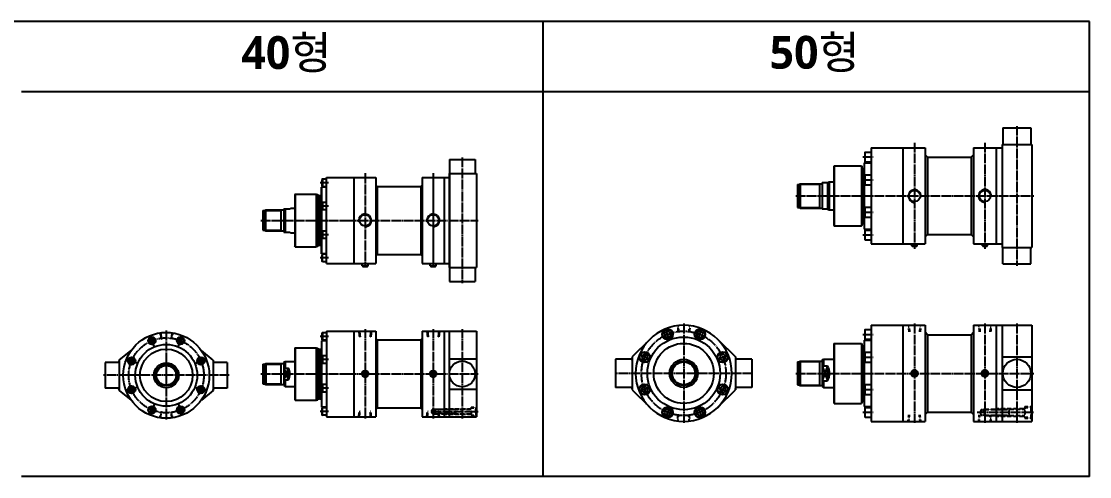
# Model space of a CAD drawing. Extents: x 0 to 5057, y -1057 to 1388.
# Drawn here: x 2782 to 5057, y 0 to 971 of the extents above; entities that cross this region are included whole.
import ezdxf

# ---------------------------------------------------------------- set-up
doc = ezdxf.new("R2010")
doc.units = 0
doc.header["$PDMODE"] = 1
for name, pattern in [('CENTER', [24, 20, -1.5, 1, -1.5]), ('HIDDEN', [5, 3.5, -1.5]), ('HIDDENX2', [0.75, 0.5, -0.25])]:
    doc.linetypes.add(name, pattern=pattern)
doc.layers.get('0').update_dxf_attribs({"linetype": 'CONTINUOUS'})
doc.layers.get('DEFPOINTS').update_dxf_attribs({"linetype": 'CONTINUOUS'})
doc.layers.add('HIDDEN', color=2, linetype='HIDDEN')
doc.layers.add('ML', color=3, linetype='CONTINUOUS')
doc.styles.add('문자', font='romans.shx')

msp = doc.modelspace()

# ---------------------------------------------------------------- linework, layer by layer
for p, q in [((5057.3, 971), (0, 971)), ((3893.3, 0), (3893.3, 971)), ((5057.3, 0), (5057.3, 971)), ((5057.3, 821), (2781.8, 821)), ((5057.3, 0), (2781.8, 0))]:
    msp.add_line(p, q)
at = {"layer": 'DEFPOINTS', "color": 0, "linetype": 'ByBlock'}
for p in [(3537, 637.9), (3356.2, 519.9), (4707.3, 496.2), (3537, 454.9), (4805.3, 302.8), (3632.5, 291.5), (3039.4, 216.1), (4119.7, 220.3), (4141.6, 220.3), (3632.5, 146.5), (4805.3, 137.8)]:
    msp.add_point(p, dxfattribs=at)
at = {"layer": 'HIDDEN', "linetype": 'HIDDENX2'}
for p, q in [((4179.3, 322), (4180.7, 308.8)), ((4180.8, 322.1), (4182.2, 308.8)), ((4204.7, 322.1), (4203.2, 308.8)), ((4206.1, 322), (4204.7, 308.8)), ((4670.8, 322.8), (4672.3, 308.8)), ((4672.3, 322.8), (4673.8, 308.8)), ((4696.3, 322.8), (4694.8, 308.8)), ((4697.8, 322.8), (4696.3, 308.8)), ((4820.8, 322.8), (4822.3, 308.8)), ((4822.3, 322.8), (4823.8, 308.8)), ((4846.3, 322.8), (4844.8, 308.8)), ((4847.8, 322.8), (4846.3, 308.8)), ((3077.1, 306.6), (3078.5, 293.6)), ((3078.6, 306.8), (3080, 293.6)), ((3102.4, 306.8), (3101, 293.6)), ((3103.9, 306.6), (3102.5, 293.6)), ((3500.5, 310.5), (3502, 296.5)), ((3502, 310.5), (3503.5, 296.5)), ((3526, 310.5), (3524.5, 296.5)), ((3527.5, 310.5), (3526, 296.5)), ((3645.5, 310.5), (3647, 296.5)), ((3647, 310.5), (3648.5, 296.5)), ((3671, 310.5), (3669.5, 296.5)), ((3672.5, 310.5), (3671, 296.5)), ((3077.1, 125.6), (3078.5, 138.6)), ((3078.6, 125.4), (3080, 138.6)), ((3102.4, 125.4), (3101, 138.6)), ((3103.9, 125.6), (3102.5, 138.6)), ((3500.5, 127.5), (3502, 141.5)), ((3502, 127.5), (3503.5, 141.5)), ((3526, 127.5), (3524.5, 141.5)), ((3527.5, 127.5), (3526, 141.5)), ((3645.5, 127.5), (3647, 141.5)), ((3647, 127.5), (3648.5, 141.5)), ((3656.4, 143.3), (3655, 139)), ((3655, 139), (3656.4, 134.8)), ((3707.5, 143.3), (3656.4, 143.3)), ((3656.4, 143.3), (3656.4, 134.8)), ((3661.4, 143.3), (3662.4, 144)), ((3661.4, 143.3), (3661.4, 134.8)), ((3662.4, 144), (3740, 144)), ((3662.4, 144), (3662.4, 134)), ((3671, 127.5), (3669.5, 141.5)), ((3672.5, 127.5), (3671, 141.5)), ((3682.5, 144.8), (3740, 144.8)), ((3707.5, 134), (3707.5, 144)), ((3707.5, 143.3), (3708.5, 144)), ((3740, 148), (3751, 148)), ((3740, 148), (3740, 130)), ((3740, 147), (3749, 147)), ((3749, 147), (3750, 146)), ((3749, 147), (3749, 131)), ((3750, 146), (3750, 132)), ((4826.5, 143.2), (4823.2, 137.2)), ((4823.2, 137.2), (4826.5, 131.2)), ((4826.5, 143.2), (4826.5, 131.2)), ((4826.5, 143.2), (4885.3, 143.2)), ((4831.5, 143.2), (4831.5, 131.2)), ((4832.5, 144.2), (4919.3, 144.2)), ((4858.3, 145.2), (4919.3, 145.2)), ((4885.3, 144.2), (4885.3, 130.2)), ((4885.3, 143.2), (4887.1, 144.2)), ((4919.3, 149.7), (4934.3, 149.7)), ((4919.3, 149.7), (4919.3, 144.2)), ((4919.3, 147.7), (4932.3, 147.7)), ((4919.3, 144.2), (4919.3, 124.7)), ((4932.3, 147.7), (4932.3, 126.7)), ((4933.3, 146.7), (4933.3, 127.7)), ((3707.5, 134.8), (3656.4, 134.8)), ((3661.4, 134.8), (3662.4, 134)), ((3662.4, 134), (3740, 134)), ((3682.5, 133.3), (3740, 133.3)), ((3707.5, 134.8), (3708.5, 134)), ((3740, 131), (3749, 131)), ((3740, 130), (3751, 130)), ((3749, 131), (3750, 132)), ((4179.3, 118.7), (4180.7, 131.8)), ((4180.8, 118.5), (4182.2, 131.8)), ((4204.7, 118.5), (4203.2, 131.8)), ((4206.1, 118.7), (4204.7, 131.8)), ((4670.8, 117.8), (4672.3, 131.8)), ((4672.3, 117.8), (4673.8, 131.8)), ((4696.3, 117.8), (4694.8, 131.8)), ((4697.8, 117.8), (4696.3, 131.8)), ((4820.8, 117.8), (4822.3, 131.8)), ((4822.3, 117.8), (4823.8, 131.8)), ((4826.5, 131.2), (4885.3, 131.2)), ((4832.5, 130.2), (4919.3, 130.2)), ((4846.3, 117.8), (4844.8, 131.8)), ((4847.8, 117.8), (4846.3, 131.8)), ((4858.3, 129.2), (4919.3, 129.2)), ((4885.3, 131.2), (4887.1, 130.2)), ((4919.3, 126.7), (4932.3, 126.7)), ((4919.3, 124.7), (4934.3, 124.7))]:
    msp.add_line(p, q, dxfattribs=at)
at = {"layer": 'HIDDEN'}
for p, q in [((4831.5, 143.2), (4832.5, 144.2)), ((4832.5, 144.2), (4832.5, 130.2)), ((4932.3, 147.7), (4933.3, 146.7)), ((4832.5, 130.2), (4831.5, 131.2)), ((4933.3, 127.7), (4932.3, 126.7))]:
    msp.add_line(p, q, dxfattribs=at)
at = {"layer": 'ML'}
for p, q in [((4872.3, 743.7), (4932.3, 743.7)), ((4872.3, 743.7), (4872.3, 708.7)), ((4932.3, 743.7), (4932.3, 708.7)), ((4871.3, 708.7), (4871.3, 488.7)), ((4871.3, 708.7), (4934.3, 708.7)), ((4934.3, 708.7), (4934.3, 488.7)), ((4579.3, 692.3), (4578.3, 691.3)), ((4578.3, 691.3), (4578.3, 672.3)), ((4579.3, 671.3), (4579.3, 692.3)), ((4579.3, 692.3), (4592.3, 692.3)), ((4592.3, 701.2), (4592.3, 496.2)), ((4592.3, 701.2), (4707.3, 701.2)), ((4659.3, 701.2), (4659.3, 496.2)), ((4707.3, 701.2), (4707.3, 496.2)), ((4712.3, 681.2), (4707.3, 686.2)), ((4805.3, 681.2), (4810.3, 686.2)), ((4810.3, 701.2), (4867.3, 701.2)), ((4810.3, 701.2), (4810.3, 496.2)), ((4858.3, 701.2), (4858.3, 496.2)), ((4867.3, 701.2), (4871.3, 701.2)), ((3693.5, 676.4), (3748.5, 676.4)), ((3693.5, 676.4), (3693.5, 416.4)), ((3748.5, 676.4), (3748.5, 646.4)), ((4513.3, 662.7), (4512.3, 661.7)), ((4512.3, 661.7), (4512.3, 535.7)), ((4513.3, 662.7), (4513.3, 534.7)), ((4513.3, 662.7), (4571.3, 662.7)), ((4571.3, 662.7), (4571.3, 534.7)), ((4571.3, 662.7), (4572.3, 661.7)), ((4572.3, 661.7), (4572.3, 535.7)), ((4577.3, 669.3), (4577.3, 528)), ((4577.3, 669.3), (4592.3, 669.3)), ((4578.3, 672.3), (4579.3, 671.3)), ((4579.3, 671.3), (4592.3, 671.3)), ((4712.3, 681.2), (4712.3, 516.2)), ((4712.3, 681.2), (4805.3, 681.2)), ((4805.3, 681.2), (4805.3, 516.2)), ((3432, 637.9), (3537, 637.9)), ((3432, 454.9), (3432, 637.9)), ((3490, 637.9), (3490, 454.9)), ((3537, 637.9), (3537, 454.9)), ((3537, 637.9), (3537, 454.9)), ((3635.5, 637.9), (3693.5, 637.9)), ((3635.5, 637.9), (3635.5, 454.9)), ((3682.5, 637.9), (3682.5, 454.9)), ((3693, 646.4), (3693, 446.4)), ((3693, 646.4), (3751, 646.4)), ((3751, 646.4), (3751, 446.4)), ((4572.3, 656), (4575.3, 657.7)), ((4575.3, 657.7), (4575.3, 539.7)), ((4575.3, 657.7), (4577.3, 657.7)), ((4579.3, 643.6), (4578.3, 642.6)), ((4578.3, 642.6), (4578.3, 623.6)), ((4579.3, 622.6), (4579.3, 643.6)), ((4579.3, 643.6), (4592.3, 643.6)), ((3421, 617.4), (3421, 475.4)), ((3421, 475.4), (3421, 617.4)), ((3432, 617.4), (3421, 617.4)), ((3423, 634.4), (3422, 633.4)), ((3422, 633.4), (3422, 619.4)), ((3423, 618.4), (3422, 619.4)), ((3423, 634.4), (3423, 618.4)), ((3432, 634.4), (3423, 634.4)), ((3432, 618.4), (3423, 618.4)), ((3540, 618.9), (3537, 621.9)), ((3540, 618.9), (3540, 473.9)), ((3540, 618.9), (3632.5, 618.9)), ((3632.5, 618.9), (3635.5, 621.9)), ((3632.5, 618.9), (3632.5, 473.9)), ((4435.3, 623.2), (4435.3, 574.2)), ((4435.3, 623.2), (4439.3, 623.2)), ((4439.3, 623.7), (4441, 624.7)), ((4439.3, 623.7), (4439.3, 573.7)), ((4441, 624.7), (4487.3, 624.7)), ((4441, 624.7), (4441, 572.7)), ((4481.6, 624.7), (4481.6, 572.7)), ((4487.3, 627), (4487.3, 570.4)), ((4487.3, 627), (4499.2, 627)), ((4499.2, 627), (4502.2, 628.7)), ((4499.2, 627), (4499.2, 570.4)), ((4502.2, 628.7), (4512.3, 628.7)), ((4502.2, 628.7), (4502.2, 568.7)), ((4578.3, 623.6), (4579.3, 622.6)), ((4579.3, 622.6), (4592.3, 622.6)), ((3364, 601.4), (3364, 491.4)), ((3365, 602.4), (3410, 602.4)), ((3365, 602.4), (3365, 490.4)), ((3410, 602.4), (3410, 490.4)), ((3410, 602.4), (3411, 601.4)), ((3411, 601.4), (3411, 491.4)), ((3411, 601.4), (3413, 601.4)), ((3413, 601.4), (3413, 585)), ((3413, 601.4), (3414, 600.4)), ((3414, 600.4), (3414, 507.8)), ((3414, 597.7), (3417, 599.4)), ((3417, 599.4), (3421, 599.4)), ((3417, 599.4), (3417, 507.8)), ((3300, 567.4), (3302.6, 568.9)), ((3302.6, 568.9), (3341, 568.9)), ((3302.6, 523.9), (3302.6, 568.9)), ((3334.5, 568.9), (3334.5, 523.9)), ((3341, 571.2), (3341, 521.6)), ((3341, 571.2), (3353.2, 571.2)), ((3344, 571.2), (3344, 521.6)), ((3353.2, 571.2), (3356.2, 572.9)), ((3356.2, 572.9), (3364, 572.9)), ((3411, 584), (3411, 570)), ((3413, 585), (3413, 569)), ((3413, 569), (3413, 523.8)), ((3423, 585), (3422, 584)), ((3422, 584), (3422, 570)), ((3423, 569), (3422, 570)), ((3423, 585), (3423, 569)), ((3432, 585), (3423, 585)), ((3432, 569), (3423, 569)), ((4435.3, 574.2), (4439.3, 574.2)), ((4439.3, 573.7), (4441, 572.7)), ((4441, 572.7), (4487.3, 572.7)), ((4499.2, 570.4), (4487.3, 570.4)), ((4499.2, 570.4), (4502.2, 568.7)), ((4579.3, 574.7), (4578.3, 573.7)), ((4578.3, 573.7), (4578.3, 554.7)), ((4579.3, 553.7), (4579.3, 574.7)), ((4579.3, 574.7), (4592.3, 574.7)), ((3296, 567.4), (3296, 525.4)), ((3296, 567.4), (3300, 567.4)), ((3300, 567.4), (3300, 525.4)), ((4502.2, 568.7), (4512.3, 568.7)), ((4578.3, 554.7), (4579.3, 553.7)), ((4579.3, 553.7), (4592.3, 553.7)), ((3296, 525.4), (3300, 525.4)), ((3300, 525.4), (3302.6, 523.9)), ((3302.6, 523.9), (3341, 523.9)), ((3413, 523.8), (3413, 507.8)), ((3423, 523.8), (3422, 522.8)), ((3423, 523.8), (3423, 507.8)), ((3432, 523.8), (3423, 523.8)), ((4513.3, 534.7), (4571.3, 534.7)), ((4571.3, 534.7), (4572.3, 535.7)), ((4572.3, 541.4), (4575.3, 539.7)), ((4575.3, 539.7), (4577.3, 539.7)), ((4577.3, 528), (4592.3, 528)), ((4579.3, 526), (4578.3, 525)), ((4578.3, 525), (4578.3, 506)), ((4579.3, 505), (4579.3, 526)), ((4579.3, 526), (4592.3, 526)), ((3341, 521.6), (3353.2, 521.6)), ((3353.2, 521.6), (3356.2, 519.9)), ((3356.2, 519.9), (3364, 519.9)), ((3413, 507.8), (3413, 491.4)), ((3414, 507.8), (3414, 492.4)), ((3417, 507.8), (3417, 493.4)), ((3422, 522.8), (3422, 508.8)), ((3423, 507.8), (3422, 508.8)), ((3432, 507.8), (3423, 507.8)), ((4578.3, 506), (4579.3, 505)), ((4579.3, 505), (4592.3, 505)), ((4712.3, 516.2), (4707.3, 511.2)), ((4712.3, 516.2), (4805.3, 516.2)), ((4805.3, 516.2), (4810.3, 511.2)), ((3365, 490.4), (3364, 491.4)), ((3365, 490.4), (3410, 490.4)), ((3410, 490.4), (3411, 491.4)), ((3411, 491.4), (3413, 491.4)), ((3413, 491.4), (3414, 492.4)), ((3414, 495.1), (3417, 493.4)), ((3417, 493.4), (3421, 493.4)), ((4592.3, 496.2), (4707.3, 496.2)), ((4678.8, 492.2), (4678.8, 496.2)), ((4678.8, 492.2), (4679.8, 491.2)), ((4678.8, 492.2), (4689.8, 492.2)), ((4679.8, 491.2), (4688.8, 491.2)), ((4688.8, 491.2), (4689.8, 492.2)), ((4689.8, 492.2), (4689.8, 496.2)), ((4810.3, 496.2), (4867.3, 496.2)), ((4828.8, 492.2), (4828.8, 496.2)), ((4828.8, 492.2), (4829.8, 491.2)), ((4828.8, 492.2), (4839.8, 492.2)), ((4829.8, 491.2), (4838.8, 491.2)), ((4838.8, 491.2), (4839.8, 492.2)), ((4839.8, 492.2), (4839.8, 496.2)), ((4867.3, 496.2), (4871.3, 496.2)), ((4871.3, 488.7), (4934.3, 488.7)), ((4872.3, 453.7), (4872.3, 488.7)), ((4932.3, 453.7), (4932.3, 488.7)), ((3432, 475.4), (3421, 475.4)), ((3423, 474.4), (3422, 473.4)), ((3422, 473.4), (3422, 459.4)), ((3423, 458.4), (3422, 459.4)), ((3423, 458.4), (3423, 474.4)), ((3432, 474.4), (3423, 474.4)), ((3432, 458.4), (3423, 458.4)), ((3540, 473.9), (3537, 470.9)), ((3540, 473.9), (3632.5, 473.9)), ((3635.5, 470.9), (3632.5, 473.9)), ((3432, 454.9), (3537, 454.9)), ((3507.6, 449.8), (3507.6, 454.9)), ((3507.6, 449.8), (3508.9, 448.5)), ((3507.6, 449.8), (3520.4, 449.8)), ((3508.9, 448.5), (3519.1, 448.5)), ((3519.1, 448.5), (3520.4, 449.8)), ((3520.4, 449.8), (3520.4, 454.9)), ((3635.5, 454.9), (3693, 454.9)), ((3652.6, 449.8), (3652.6, 454.9)), ((3652.6, 449.8), (3665.4, 449.8)), ((3652.6, 449.8), (3653.9, 448.5)), ((3653.9, 448.5), (3664.1, 448.5)), ((3664.1, 448.5), (3665.4, 449.8)), ((3665.4, 449.8), (3665.4, 454.9)), ((3693, 446.4), (3751, 446.4)), ((3748.5, 446.4), (3748.5, 416.4)), ((4872.3, 453.7), (4932.3, 453.7)), ((3693.5, 416.4), (3748.5, 416.4)), ((4592.3, 322.8), (4707.3, 322.8)), ((4592.3, 322.8), (4592.3, 117.8)), ((4659.3, 322.8), (4659.3, 117.8)), ((4707.3, 322.8), (4707.3, 117.8)), ((4810.3, 322.8), (4810.3, 117.8)), ((4810.3, 322.8), (4934.3, 322.8)), ((4858.3, 322.8), (4858.3, 117.8)), ((4871.3, 322.8), (4871.3, 117.8)), ((4934.3, 322.8), (4934.3, 117.8)), ((3423, 307), (3422, 306)), ((3422, 306), (3422, 292)), ((3423, 307), (3423, 291)), ((3432, 307), (3423, 307)), ((3432, 310.5), (3537, 310.5)), ((3432, 310.5), (3432, 127.5)), ((3490, 310.5), (3490, 127.5)), ((3537, 310.5), (3537, 127.5)), ((3537, 310.5), (3537, 127.5)), ((3635.5, 310.5), (3635.5, 127.5)), ((3635.5, 310.5), (3751, 310.5)), ((3682.5, 310.5), (3682.5, 127.5)), ((3693, 310.5), (3693, 127.5)), ((3751, 310.5), (3751, 127.5)), ((4579.3, 314), (4578.3, 313)), ((4578.3, 313), (4578.3, 294)), ((4579.3, 293), (4579.3, 314)), ((4579.3, 314), (4592.3, 314)), ((4712.3, 302.8), (4707.3, 307.8)), ((4712.3, 302.8), (4805.3, 302.8)), ((4712.3, 302.8), (4712.3, 137.8)), ((4805.3, 302.8), (4810.3, 307.8)), ((4805.3, 302.8), (4805.3, 137.8)), ((3365, 275), (3364, 274)), ((3364, 274), (3364, 164)), ((3365, 275), (3410, 275)), ((3365, 275), (3365, 163)), ((3410, 275), (3411, 274)), ((3410, 275), (3410, 163)), ((3411, 274), (3411, 164)), ((3411, 274), (3413, 274)), ((3413, 274), (3414, 273)), ((3413, 274), (3413, 257.6)), ((3421, 290), (3421, 148)), ((3432, 290), (3421, 290)), ((3423, 291), (3422, 292)), ((3432, 291), (3423, 291)), ((3540, 291.5), (3537, 294.5)), ((3540, 291.5), (3632.5, 291.5)), ((3540, 291.5), (3540, 146.5)), ((3632.5, 291.5), (3635.5, 294.5)), ((3632.5, 291.5), (3632.5, 146.5)), ((4120.3, 292.8), (4082.7, 255.3)), ((4265.2, 292.8), (4302.7, 255.3)), ((4513.3, 284.3), (4512.3, 283.3)), ((4512.3, 283.3), (4512.3, 157.3)), ((4513.3, 284.3), (4571.3, 284.3)), ((4513.3, 284.3), (4513.3, 156.3)), ((4571.3, 284.3), (4572.3, 283.3)), ((4571.3, 284.3), (4571.3, 156.3)), ((4572.3, 283.3), (4572.3, 157.3)), ((4572.3, 277.6), (4575.3, 279.3)), ((4575.3, 279.3), (4577.3, 279.3)), ((4575.3, 279.3), (4575.3, 161.3)), ((4577.3, 291), (4577.3, 149.7)), ((4577.3, 291), (4592.3, 291)), ((4578.3, 294), (4579.3, 293)), ((4579.3, 293), (4592.3, 293)), ((2990.5, 248.6), (3015.6, 268.7)), ((3190.5, 248.6), (3165.3, 268.7)), ((3411, 256.6), (3411, 242.6)), ((3413, 257.6), (3413, 241.6)), ((3414, 273), (3414, 257.6)), ((3414, 270.3), (3417, 272)), ((3414, 257.6), (3414, 241.6)), ((3417, 272), (3421, 272)), ((3417, 272), (3417, 257.6)), ((3417, 257.6), (3417, 241.6)), ((3423, 257.6), (3422, 256.6)), ((3422, 256.6), (3422, 242.6)), ((3423, 257.6), (3423, 241.6)), ((3432, 257.6), (3423, 257.6)), ((3693, 251.5), (3751, 251.5)), ((4047.7, 250.3), (4047.7, 190.3)), ((4080.2, 250.3), (4047.7, 250.3)), ((4082.7, 255.3), (4082.7, 252.8)), ((4082.7, 255.3), (4082.7, 185.3)), ((4302.7, 255.3), (4302.7, 252.8)), ((4302.7, 255.3), (4302.7, 185.3)), ((4337.7, 250.3), (4305.2, 250.3)), ((4337.7, 250.3), (4337.7, 190.3)), ((4487.3, 248.6), (4490.3, 250.3)), ((4490.3, 250.3), (4512.3, 250.3)), ((4490.3, 250.3), (4490.3, 236)), ((4579.3, 265.3), (4578.3, 264.3)), ((4578.3, 264.3), (4578.3, 245.3)), ((4579.3, 244.3), (4579.3, 265.3)), ((4579.3, 265.3), (4592.3, 265.3)), ((4871.3, 255.3), (4934.3, 255.3)), ((2960.5, 243.6), (2960.5, 188.6)), ((2988, 243.6), (2960.5, 243.6)), ((2990.5, 248.6), (2990.5, 246.1)), ((2990.5, 248.6), (2990.5, 183.6)), ((3190.5, 248.6), (3190.5, 246.1)), ((3190.5, 248.6), (3190.5, 183.6)), ((3220.5, 243.6), (3193, 243.6)), ((3220.5, 243.6), (3220.5, 188.6)), ((3296, 240), (3296, 198)), ((3296, 240), (3300, 240)), ((3300, 240), (3302.6, 241.5)), ((3300, 240), (3300, 198)), ((3302.6, 241.5), (3341, 241.5)), ((3302.6, 241.5), (3302.6, 196.5)), ((3334.5, 240), (3337.1, 241.5)), ((3334.5, 241.5), (3334.5, 196.5)), ((3341, 243.8), (3344, 245.5)), ((3341, 243.8), (3341, 194.3)), ((3341, 231.4), (3350.3, 231.4)), ((3344, 245.5), (3364, 245.5)), ((3344, 245.5), (3344, 231.4)), ((3350.3, 231.4), (3350.3, 206.7)), ((3413, 241.6), (3413, 196.4)), ((3414, 241.6), (3414, 196.4)), ((3417, 241.6), (3417, 196.4)), ((3423, 241.6), (3422, 242.6)), ((3432, 241.6), (3423, 241.6)), ((4164.2, 229.7), (4164.2, 211)), ((4221.2, 229.7), (4221.2, 211)), ((4435.3, 244.8), (4435.3, 195.8)), ((4435.3, 244.8), (4439.3, 244.8)), ((4439.3, 245.3), (4441, 246.3)), ((4439.3, 245.3), (4439.3, 195.3)), ((4441, 246.3), (4487.3, 246.3)), ((4441, 246.3), (4441, 194.3)), ((4481.6, 246.3), (4481.6, 194.3)), ((4487.3, 248.6), (4487.3, 192.1)), ((4487.3, 236), (4499.2, 236)), ((4499.2, 236), (4499.2, 204.7)), ((4578.3, 245.3), (4579.3, 244.3)), ((4579.3, 244.3), (4592.3, 244.3)), ((3065.5, 224.9), (3065.5, 207.3)), ((3115.5, 224.9), (3115.5, 207.3)), ((3341, 206.7), (3350.3, 206.7)), ((3344, 206.7), (3344, 192.5)), ((2988, 188.6), (2960.5, 188.6)), ((2990.5, 183.6), (2990.5, 186.1)), ((2990.5, 183.6), (3015.6, 163.4)), ((3190.5, 183.6), (3165.3, 163.4)), ((3190.5, 183.6), (3190.5, 186.1)), ((3220.5, 188.6), (3193, 188.6)), ((3296, 198), (3300, 198)), ((3300, 198), (3302.6, 196.5)), ((3302.6, 196.5), (3341, 196.5)), ((3334.5, 198), (3337.1, 196.5)), ((3341, 194.3), (3344, 192.5)), ((3344, 192.5), (3364, 192.5)), ((3411, 195.4), (3411, 181.4)), ((3413, 196.4), (3413, 180.4)), ((3414, 196.4), (3414, 180.4)), ((3417, 196.4), (3417, 180.4)), ((3423, 196.4), (3422, 195.4)), ((3422, 195.4), (3422, 181.4)), ((3423, 196.4), (3423, 180.4)), ((3432, 196.4), (3423, 196.4)), ((3693, 186.5), (3751, 186.5)), ((4080.2, 190.3), (4047.7, 190.3)), ((4082.7, 187.8), (4082.7, 185.3)), ((4082.7, 185.3), (4120.3, 147.9)), ((4265.2, 147.9), (4302.7, 185.3)), ((4302.7, 185.3), (4302.7, 187.8)), ((4337.7, 190.3), (4305.2, 190.3)), ((4435.3, 195.8), (4439.3, 195.8)), ((4439.3, 195.3), (4441, 194.3)), ((4441, 194.3), (4487.3, 194.3)), ((4487.3, 204.7), (4499.2, 204.7)), ((4487.3, 192.1), (4490.3, 190.3)), ((4490.3, 204.7), (4490.3, 190.3)), ((4490.3, 190.3), (4512.3, 190.3)), ((4579.3, 196.4), (4578.3, 195.4)), ((4578.3, 195.4), (4578.3, 176.4)), ((4579.3, 175.4), (4579.3, 196.4)), ((4579.3, 196.4), (4592.3, 196.4)), ((4871.3, 185.3), (4934.3, 185.3)), ((3365, 163), (3364, 164)), ((3365, 163), (3410, 163)), ((3410, 163), (3411, 164)), ((3411, 164), (3413, 164)), ((3413, 180.4), (3413, 164)), ((3413, 164), (3414, 165)), ((3414, 180.4), (3414, 165)), ((3414, 167.8), (3417, 166)), ((3417, 180.4), (3417, 166)), ((3417, 166), (3421, 166)), ((3423, 180.4), (3422, 181.4)), ((3432, 180.4), (3423, 180.4)), ((4572.3, 163.1), (4575.3, 161.3)), ((4575.3, 161.3), (4577.3, 161.3)), ((4578.3, 176.4), (4579.3, 175.4)), ((4579.3, 175.4), (4592.3, 175.4)), ((3432, 148), (3421, 148)), ((3423, 147), (3422, 146)), ((3422, 146), (3422, 132)), ((3423, 131), (3423, 147)), ((3432, 147), (3423, 147)), ((3540, 146.5), (3537, 143.5)), ((3540, 146.5), (3632.5, 146.5)), ((3635.5, 143.5), (3632.5, 146.5)), ((4513.3, 156.3), (4571.3, 156.3)), ((4571.3, 156.3), (4572.3, 157.3)), ((4577.3, 149.7), (4592.3, 149.7)), ((4579.3, 147.7), (4578.3, 146.7)), ((4578.3, 146.7), (4578.3, 127.7)), ((4579.3, 126.7), (4579.3, 147.7)), ((4579.3, 147.7), (4592.3, 147.7)), ((4712.3, 137.8), (4707.3, 132.8)), ((4712.3, 137.8), (4805.3, 137.8)), ((4805.3, 137.8), (4810.3, 132.8)), ((3422, 132), (3423, 131)), ((3432, 131), (3423, 131)), ((3432, 127.5), (3537, 127.5)), ((3635.5, 127.5), (3659, 127.5)), ((3659, 127.5), (3667.5, 127.5)), ((3667.5, 127.5), (3751, 127.5)), ((4578.3, 127.7), (4579.3, 126.7)), ((4579.3, 126.7), (4592.3, 126.7)), ((4592.3, 117.8), (4707.3, 117.8)), ((4810.3, 117.8), (4934.3, 117.8))]:
    msp.add_line(p, q, dxfattribs=at)
at = {"layer": 'ML', "color": 1, "linetype": 'CENTER'}
for p, q in [((4902.3, 747.7), (4902.3, 449.7)), ((4684.3, 712.2), (4684.3, 486.1)), ((4834.3, 712.2), (4834.3, 485.8)), ((3721, 680.4), (3721, 412.4)), ((4574.3, 681.8), (4596.3, 681.8)), ((3514, 646.9), (3514, 447.2)), ((3659, 646.9), (3659, 450.9)), ((3659, 641.9), (3659, 450.9)), ((3436, 626.4), (3418, 626.4)), ((4574.3, 633.1), (4596.3, 633.1)), ((4431.3, 598.7), (4938.3, 598.7)), ((3436, 577), (3418, 577)), ((3292, 546.4), (3492.4, 546.4)), ((3475.7, 546.4), (3735, 546.4)), ((3475.7, 546.4), (3755, 546.4)), ((4574.3, 564.2), (4596.3, 564.2)), ((3436, 515.8), (3418, 515.8)), ((4574.3, 515.5), (4596.3, 515.5)), ((3436, 466.4), (3418, 466.4)), ((4192.7, 326.8), (4192.7, 113.8)), ((4684.3, 326.8), (4684.3, 113.8)), ((4834.3, 326.8), (4834.3, 113.8)), ((4902.3, 326.8), (4902.3, 113.8)), ((3065.2, 277.1), (3055.5, 300.6)), ((3090.5, 311.6), (3090.5, 120.6)), ((3115.7, 277.1), (3125.5, 300.6)), ((3436, 299), (3418, 299)), ((3514, 314.5), (3514, 123.5)), ((3659, 314.5), (3659, 123.5)), ((3659, 314.5), (3659, 123.5)), ((3721, 314.5), (3721, 123.5)), ((4163.1, 291.9), (4153.5, 315)), ((4222.4, 291.9), (4232, 315)), ((4574.3, 303.5), (4596.3, 303.5)), ((3029.5, 241.3), (3005.9, 251.1)), ((3151.5, 241.3), (3175, 251.1)), ((4121.1, 250), (4098, 259.6)), ((4264.3, 250), (4287.4, 259.6)), ((4574.3, 254.8), (4596.3, 254.8)), ((3436, 249.6), (3418, 249.6)), ((3224.5, 216.1), (2956.5, 216.1)), ((3292, 219), (3492.4, 219)), ((3475.7, 219), (3755, 219)), ((4339.2, 220.3), (4046.2, 220.3)), ((4431.3, 220.3), (4938.3, 220.3)), ((3029.5, 190.8), (3005.9, 181.1)), ((3151.5, 190.8), (3175, 181.1)), ((3436, 188.4), (3418, 188.4)), ((4121.1, 190.7), (4098, 181.1)), ((4264.3, 190.7), (4287.4, 181.1)), ((4574.3, 185.9), (4596.3, 185.9)), ((3065.2, 155.1), (3055.5, 131.5)), ((3115.7, 155.1), (3125.5, 131.5)), ((3436, 139), (3418, 139)), ((3655, 139), (3755, 139)), ((4163.1, 148.7), (4153.5, 125.6)), ((4222.4, 148.7), (4232, 125.6)), ((4574.3, 137.2), (4596.3, 137.2)), ((4817.8, 137.2), (4938.3, 137.2))]:
    msp.add_line(p, q, dxfattribs=at)
at = {"layer": 'ML', "color": 7}
for p, q in [((4439.3, 623.7), (4481.6, 623.7)), ((4481.6, 623.7), (4483.4, 624.7)), ((3365, 602.4), (3364, 601.4)), ((3334.5, 567.4), (3337.1, 568.9)), ((4439.3, 573.7), (4481.6, 573.7)), ((4481.6, 573.7), (4483.4, 572.7)), ((3296, 567.4), (3334.5, 567.4)), ((3296, 525.4), (3334.5, 525.4)), ((3334.5, 525.4), (3337.1, 523.9)), ((4512.3, 535.7), (4513.3, 534.7)), ((3296, 240), (3334.5, 240)), ((3350.3, 231.4), (3341, 206.7)), ((3341, 231.4), (3350.3, 206.7)), ((4439.3, 245.3), (4481.6, 245.3)), ((4481.6, 245.3), (4483.4, 246.3)), ((4499.2, 236), (4487.3, 204.7)), ((4487.3, 236), (4499.2, 204.7)), ((3296, 198), (3334.5, 198)), ((4439.3, 195.3), (4481.6, 195.3)), ((4481.6, 195.3), (4483.4, 194.3)), ((4512.3, 157.3), (4513.3, 156.3))]:
    msp.add_line(p, q, dxfattribs=at)
at = {"layer": 'ML', "color": 6, "linetype": 'HIDDENX2'}
for p, q in [((3682.5, 143.3), (3682.5, 134.8)), ((3688.5, 143.3), (3687.5, 143.3)), ((3688.5, 143.3), (3688.6, 143.3)), ((3688.5, 134.8), (3687.5, 134.8)), ((3688.5, 134.8), (3688.6, 134.8))]:
    msp.add_line(p, q, dxfattribs=at)
at = {"layer": 'ML'}
for points in [[(4162.7, 308.8), (4155.9, 310), (4151.5, 304.6), (4153.9, 298.1), (4160.7, 297), (4165.1, 302.4)], [(4234.1, 304.2), (4230, 309.8), (4223.1, 309.1), (4220.3, 302.8), (4224.3, 297.2), (4231.2, 297.9)], [(3062.8, 293.6), (3058.2, 294.3), (3055.3, 290.7), (3057, 286.4), (3061.5, 285.7), (3064.4, 289.3)], [(3125.7, 290.5), (3123, 294.2), (3118.4, 293.7), (3116.5, 289.5), (3119.2, 285.8), (3123.8, 286.3)], [(3016.1, 251.3), (3012.3, 248.6), (3012.8, 244), (3017.1, 242.1), (3020.8, 244.8), (3020.3, 249.4)], [(3168, 243.8), (3168.7, 248.4), (3165.1, 251.3), (3160.8, 249.6), (3160.1, 245), (3163.7, 242.1)], [(4108.9, 261.7), (4103.3, 257.7), (4103.9, 250.8), (4110.3, 247.9), (4115.9, 251.9), (4115.2, 258.8)], [(4281.2, 250.4), (4282.4, 257.2), (4277, 261.6), (4270.5, 259.2), (4269.4, 252.3), (4274.7, 247.9)], [(3514, 216.5), (3516.2, 217.8), (3516.2, 220.3), (3514, 221.5), (3511.8, 220.3), (3511.8, 217.8)], [(3659, 216.5), (3661.2, 217.8), (3661.2, 220.3), (3659, 221.5), (3656.8, 220.3), (3656.8, 217.8)], [(4686.8, 221.8), (4684.3, 223.2), (4681.8, 221.8), (4681.8, 218.9), (4684.3, 217.5), (4686.8, 218.9)], [(4836.8, 221.8), (4834.3, 223.2), (4831.8, 221.8), (4831.8, 218.9), (4834.3, 217.5), (4836.8, 218.9)], [(3013, 188.4), (3012.3, 183.8), (3015.9, 180.9), (3020.2, 182.6), (3020.9, 187.1), (3017.3, 190)], [(3164.9, 180.9), (3168.6, 183.6), (3168.1, 188.2), (3163.9, 190.1), (3160.2, 187.3), (3160.7, 182.7)], [(4104.2, 190.3), (4103.1, 183.5), (4108.4, 179.1), (4114.9, 181.5), (4116.1, 188.3), (4110.7, 192.7)], [(4276.6, 179), (4282.2, 183), (4281.5, 189.9), (4275.2, 192.8), (4269.6, 188.8), (4270.2, 181.9)], [(3055.3, 141.7), (3058, 138), (3062.6, 138.4), (3064.5, 142.7), (3061.7, 146.4), (3057.1, 145.9)], [(3118.2, 138.6), (3122.8, 137.9), (3125.7, 141.5), (3124, 145.8), (3119.4, 146.5), (3116.5, 142.9)], [(4151.4, 136.5), (4155.4, 130.9), (4162.3, 131.6), (4165.2, 137.9), (4161.2, 143.5), (4154.3, 142.8)], [(4222.8, 131.8), (4229.6, 130.7), (4234, 136.1), (4231.6, 142.6), (4224.7, 143.7), (4220.3, 138.3)]]:
    msp.add_lwpolyline(points, close=True, dxfattribs=at)
for centre, radius in [((4684.3, 598.7), 12), ((4834.3, 598.7), 12), ((3514, 546.4), 12), ((3659, 546.4), 12), ((3090.5, 216.1), 91.5), ((3059.9, 290), 8), ((3059.9, 290), 7), ((3121.1, 290), 8), ((3121.1, 290), 7), ((4192.7, 220.3), 77.5), ((4158.3, 303.5), 11.5), ((4158.3, 303.5), 10.5), ((4227.2, 303.5), 11.5), ((4227.2, 303.5), 10.5), ((3090.5, 216.1), 66), ((4192.7, 220.3), 64), ((3016.6, 246.7), 8), ((3016.6, 246.7), 7), ((3090.5, 216.1), 56), ((3164.4, 246.7), 8), ((3164.4, 246.7), 7), ((4109.6, 254.8), 11.5), ((4109.6, 254.8), 10.5), ((4192.7, 220.3), 30), ((4275.9, 254.8), 11.5), ((4275.9, 254.8), 10.5), ((4902.3, 220.3), 30), ((3090.5, 216.1), 26.5), ((3090.5, 216.1), 22.5), ((3721, 219), 27.5), ((4192.7, 220.3), 26), ((3514, 219), 7), ((3514, 219), 5.5), ((3514, 219), 5), ((3659, 219), 7), ((3659, 219), 5.5), ((3659, 219), 5), ((4684.3, 220.3), 7), ((4684.3, 220.3), 5.5), ((4684.3, 220.3), 5), ((4834.3, 220.3), 7), ((4834.3, 220.3), 5.5), ((4834.3, 220.3), 5), ((3016.6, 185.5), 8), ((3016.6, 185.5), 7), ((3164.4, 185.5), 8), ((3164.4, 185.5), 7), ((4109.6, 185.9), 11.5), ((4109.6, 185.9), 10.5), ((4275.9, 185.9), 11.5), ((4275.9, 185.9), 10.5), ((3059.9, 142.2), 8), ((3059.9, 142.2), 7), ((3121.1, 142.2), 8), ((3121.1, 142.2), 7), ((4158.3, 137.2), 11.5), ((4158.3, 137.2), 10.5), ((4227.2, 137.2), 11.5), ((4227.2, 137.2), 10.5)]:
    msp.add_circle(centre, radius, dxfattribs=at)
at = {"layer": 'ML', "color": 1, "linetype": 'CENTER'}
for centre, radius in [((3090.5, 216.1), 80), ((4192.7, 220.3), 90)]:
    msp.add_circle(centre, radius, dxfattribs=at)
at = {"layer": 'ML', "color": 7}
for centre, radius in [((3090.5, 216.1), 21), ((4192.7, 220.3), 24.5)]:
    msp.add_circle(centre, radius, dxfattribs=at)
for centre, radius, start, end in [((4684.8, 598.2), 13.5, 351.4014, 277.7244), ((4834.3, 598.7), 13.5, 351.4014, 277.7244), ((3514, 546.4), 13.5, 263.1828, 191.4734), ((3659, 546.4), 13.5, 263.1828, 191.4734), ((3514, 219), 6.5, 236.1623, 193.3946), ((3659, 219), 6.5, 236.1623, 193.3946), ((4684.3, 220.3), 6.5, 339.3541, 295.3852), ((4834.3, 220.3), 6.5, 335.4886, 289.081)]:
    msp.add_arc(centre, radius, start, end, dxfattribs=at)
at = {"layer": 'ML'}
for centre, radius, start, end in [((4192.7, 220.3), 102.5, 0, 180), ((4080.2, 252.8), 2.5, 270, 0), ((4305.2, 252.8), 2.5, 180, 270), ((2988, 246.1), 2.5, 270, 0), ((3193, 246.1), 2.5, 180, 270), ((3332.2, 219), 21.9, 325.5912, 34.4088), ((4472, 220.3), 31.4, 330.0912, 29.9088), ((4192.7, 220.3), 102.5, 180, 0), ((4684.3, 220.3), 7, 265.3047, 193.4553), ((4834.3, 220.3), 7, 265.3047, 193.4553), ((2988, 186.1), 2.5, 0, 90), ((3193, 186.1), 2.5, 90, 180), ((4080.2, 187.8), 2.5, 0, 90), ((4305.2, 187.8), 2.5, 90, 180)]:
    msp.add_arc(centre, radius, start, end, dxfattribs=at)

# ---------------------------------------------------------------- texts
at = {"char_height": 70, "attachment_point": 1, "style": '문자'}
for s, width, insert in [('{\\fMalgun Gothic|b1|i0|c129|p50;40형}', 202.53, (3250.5, 939.4)), ('{\\fMalgun Gothic|b1|i0|c129|p50;50형}', 236.973, (4375.6, 940))]:
    msp.add_mtext_dynamic_manual_height_columns(s, width=width, gutter_width=16, heights=[-92.9], dxfattribs=dict(at, insert=insert))

doc.saveas('drawing.dxf')
